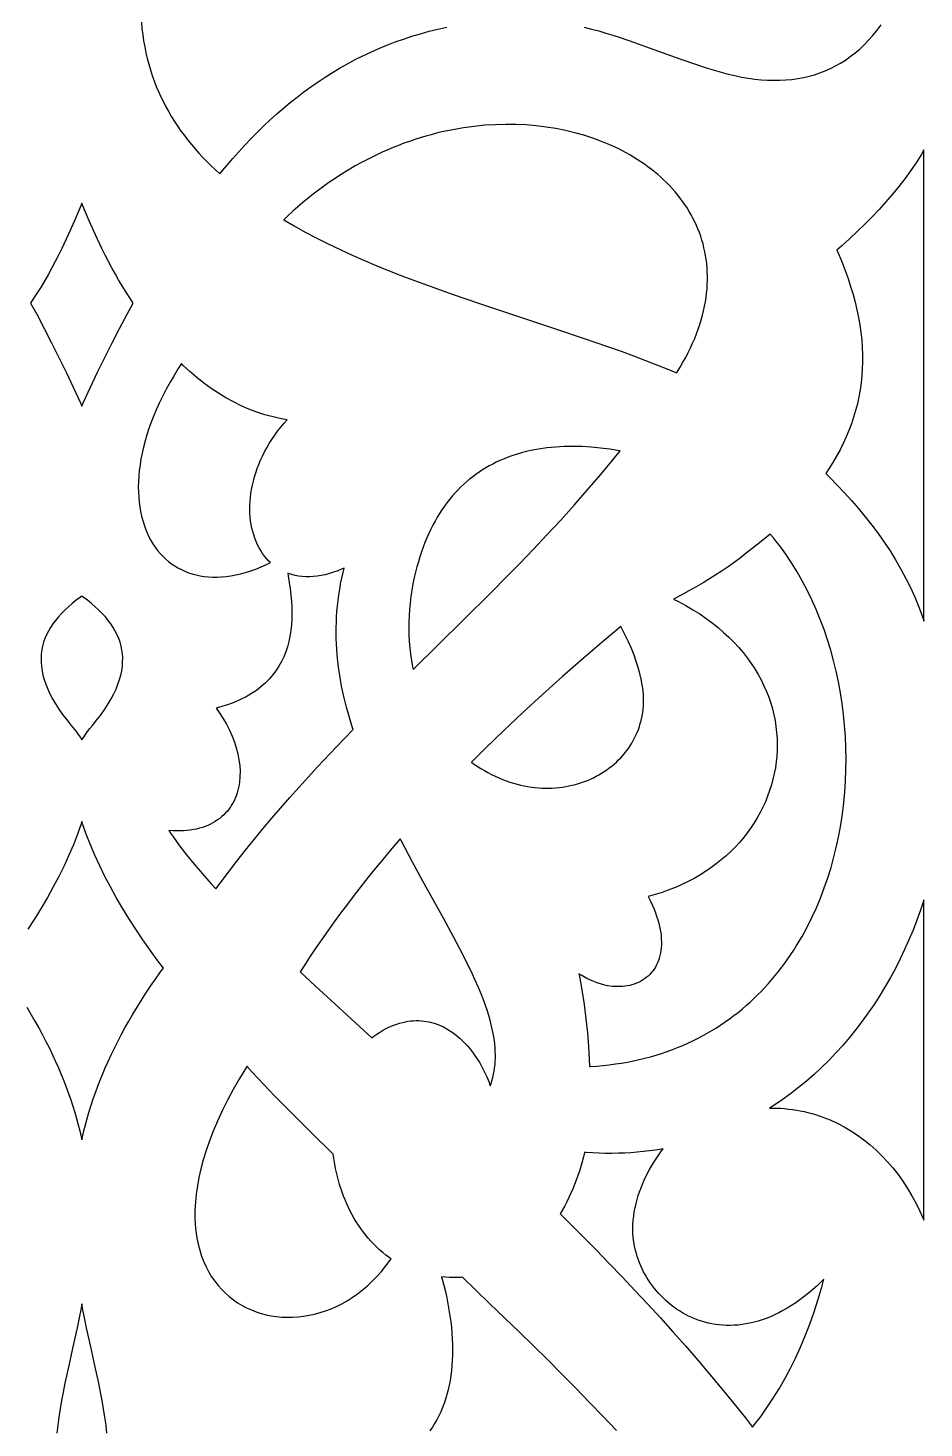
# Model space of a CAD drawing. Extents: x -340 to 340, y -265 to 265.
# Drawn here: x 258.09 to 289.8, y 35.36 to 84.92 of the extents above; entities that cross this region are included whole.
import ezdxf

# ---------------------------------------------------------------- set-up
doc = ezdxf.new("R2010")
doc.units = 0
doc.layers.add('LAYER_1', color=18, linetype='CONTINUOUS')

msp = doc.modelspace()

# ---------------------------------------------------------------- linework, layer by layer
at = {"layer": 'LAYER_1'}
for points in [[(262.106, 85.129), (262.127, 84.905), (262.154, 84.685), (262.186, 84.468), (262.223, 84.255), (262.267, 84.045), (262.315, 83.839), (262.368, 83.636), (262.427, 83.436), (262.491, 83.24), (262.56, 83.046), (262.633, 82.856), (262.712, 82.669), (262.795, 82.485), (262.883, 82.303), (262.976, 82.125), (263.073, 81.949), (263.175, 81.776), (263.281, 81.606), (263.392, 81.439), (263.506, 81.274), (263.626, 81.112), (263.749, 80.952), (263.876, 80.795), (264.008, 80.64), (264.143, 80.488), (264.282, 80.338), (264.426, 80.19), (264.572, 80.045), (264.723, 79.902), (264.877, 79.761), (264.881, 79.757), (264.917, 79.801), (265.126, 80.051), (265.338, 80.298), (265.553, 80.539), (265.77, 80.776), (265.99, 81.007), (266.213, 81.233), (266.439, 81.453), (266.668, 81.669), (266.9, 81.878), (267.135, 82.082), (267.373, 82.281), (267.614, 82.474), (267.859, 82.661), (268.107, 82.842), (268.359, 83.017), (268.614, 83.186), (268.873, 83.35), (269.136, 83.506), (269.402, 83.657), (269.672, 83.802), (269.946, 83.94), (270.224, 84.071), (270.507, 84.196), (270.793, 84.314), (271.083, 84.426), (271.378, 84.531), (271.677, 84.629), (271.981, 84.72), (272.289, 84.804), (272.601, 84.881), (272.918, 84.951)], [(277.779, 84.95), (278.035, 84.885), (278.289, 84.815), (278.541, 84.741), (278.794, 84.662), (279.046, 84.579), (279.554, 84.403), (280.073, 84.217), (281.165, 83.825), (281.751, 83.626), (282.056, 83.526), (282.37, 83.428), (282.62, 83.355), (282.865, 83.291), (283.107, 83.234), (283.346, 83.186), (283.581, 83.146), (283.812, 83.114), (284.04, 83.091), (284.265, 83.076), (284.485, 83.07), (284.702, 83.072), (284.916, 83.082), (285.125, 83.102), (285.331, 83.13), (285.534, 83.166), (285.732, 83.212), (285.927, 83.267), (286.119, 83.33), (286.307, 83.403), (286.491, 83.485), (286.672, 83.576), (286.849, 83.677), (287.023, 83.787), (287.193, 83.907), (287.36, 84.037), (287.524, 84.177), (287.684, 84.327), (287.84, 84.488), (287.993, 84.659), (288.143, 84.841), (288.289, 85.033)], [(258.049, 50.254), (258.197, 50.009), (258.339, 49.765), (258.475, 49.524), (258.606, 49.284), (258.73, 49.045), (258.849, 48.809), (258.963, 48.574), (259.07, 48.34), (259.173, 48.109), (259.271, 47.879), (259.363, 47.65), (259.45, 47.423), (259.532, 47.198), (259.61, 46.974), (259.683, 46.752), (259.751, 46.532), (259.814, 46.313), (259.873, 46.096), (259.928, 45.88), (259.979, 45.666), (260, 45.567), (260.022, 45.666), (260.072, 45.88), (260.127, 46.096), (260.186, 46.313), (260.249, 46.532), (260.318, 46.752), (260.39, 46.974), (260.468, 47.198), (260.55, 47.423), (260.637, 47.65), (260.729, 47.879), (260.827, 48.109), (260.929, 48.34), (261.037, 48.574), (261.151, 48.809), (261.27, 49.045), (261.394, 49.284), (261.525, 49.524), (261.661, 49.765), (261.803, 50.009), (261.951, 50.254), (262.105, 50.501), (262.265, 50.749), (262.432, 50.999), (262.605, 51.251), (262.785, 51.505), (262.883, 51.64), (262.692, 51.896), (262.421, 52.271), (262.159, 52.645), (261.908, 53.02), (261.667, 53.394), (261.436, 53.768), (261.217, 54.141), (261.01, 54.515), (260.814, 54.888), (260.631, 55.261), (260.46, 55.635), (260.302, 56.007), (260.157, 56.38), (260.026, 56.753), (260, 56.835), (259.974, 56.753), (259.843, 56.38), (259.698, 56.007), (259.54, 55.634), (259.369, 55.261), (259.186, 54.888), (258.99, 54.514), (258.783, 54.141), (258.563, 53.767), (258.333, 53.393), (258.092, 53.019)], [(278.915, 35.267), (278.445, 35.768), (277.967, 36.268), (277.481, 36.769), (276.988, 37.269), (276.488, 37.768), (275.983, 38.267), (275.474, 38.765), (274.442, 39.761), (273.464, 40.695), (273.419, 40.692), (273.283, 40.688), (273.144, 40.688), (273.004, 40.693), (272.863, 40.702), (272.732, 40.714), (272.811, 40.419), (272.864, 40.194), (272.911, 39.973), (272.954, 39.756), (272.991, 39.541), (273.024, 39.329), (273.052, 39.121), (273.075, 38.916), (273.093, 38.713), (273.106, 38.514), (273.113, 38.319), (273.117, 38.126), (273.115, 37.937), (273.108, 37.751), (273.096, 37.568), (273.079, 37.389), (273.057, 37.213), (273.03, 37.041), (272.998, 36.872), (272.962, 36.706), (272.92, 36.545), (272.873, 36.386), (272.821, 36.232), (272.764, 36.081), (272.701, 35.934), (272.634, 35.791), (272.562, 35.652), (272.484, 35.517), (272.402, 35.385), (272.314, 35.258)], [(260.882, 35.173), (260.854, 35.455), (260.816, 35.742), (260.771, 36.034), (260.719, 36.332), (260.661, 36.634), (260.598, 36.942), (260.46, 37.575), (260.314, 38.23), (260.167, 38.907), (260.095, 39.255), (260.027, 39.608), (260, 39.757), (259.973, 39.608), (259.905, 39.255), (259.833, 38.907), (259.686, 38.23), (259.54, 37.575), (259.402, 36.942), (259.339, 36.634), (259.281, 36.332), (259.229, 36.034), (259.184, 35.742), (259.147, 35.455), (259.118, 35.173)]]:
    msp.add_lwpolyline(points, dxfattribs=at)
for points in [[(279.518, 73.315), (279.949, 73.152), (280.373, 72.985), (280.791, 72.815), (281.045, 72.708), (281.067, 72.742), (281.173, 72.915), (281.272, 73.088), (281.367, 73.259), (281.455, 73.43), (281.537, 73.599), (281.614, 73.767), (281.686, 73.934), (281.752, 74.1), (281.812, 74.265), (281.867, 74.429), (281.917, 74.591), (281.961, 74.752), (282, 74.912), (282.035, 75.071), (282.064, 75.228), (282.088, 75.384), (282.107, 75.538), (282.122, 75.691), (282.132, 75.843), (282.137, 75.993), (282.137, 76.142), (282.133, 76.289), (282.124, 76.435), (282.111, 76.579), (282.093, 76.722), (282.071, 76.863), (282.045, 77.003), (282.015, 77.141), (281.98, 77.277), (281.941, 77.412), (281.898, 77.546), (281.852, 77.677), (281.801, 77.807), (281.746, 77.935), (281.687, 78.062), (281.625, 78.186), (281.559, 78.309), (281.489, 78.43), (281.416, 78.55), (281.338, 78.667), (281.258, 78.783), (281.174, 78.896), (281.086, 79.008), (280.995, 79.118), (280.9, 79.226), (280.803, 79.331), (280.702, 79.435), (280.598, 79.537), (280.49, 79.636), (280.38, 79.733), (280.266, 79.828), (280.15, 79.921), (280.03, 80.012), (279.908, 80.1), (279.783, 80.186), (279.655, 80.269), (279.524, 80.351), (279.391, 80.429), (279.256, 80.505), (278.976, 80.65), (278.687, 80.785), (278.389, 80.909), (278.082, 81.022), (277.767, 81.124), (277.444, 81.215), (277.113, 81.294), (276.776, 81.361), (276.432, 81.416), (276.082, 81.458), (275.727, 81.488), (275.366, 81.505), (275.002, 81.509), (274.633, 81.499), (274.26, 81.476), (273.883, 81.438), (273.696, 81.415), (273.506, 81.387), (273.316, 81.356), (273.125, 81.321), (272.934, 81.283), (272.743, 81.241), (272.551, 81.195), (272.36, 81.145), (272.167, 81.092), (271.975, 81.034), (271.783, 80.973), (271.59, 80.908), (271.398, 80.839), (271.206, 80.767), (271.014, 80.69), (270.822, 80.609), (270.63, 80.524), (270.439, 80.435), (270.248, 80.342), (270.057, 80.245), (269.867, 80.143), (269.677, 80.038), (269.488, 79.928), (269.3, 79.814), (269.113, 79.695), (268.926, 79.573), (268.74, 79.446), (268.555, 79.314), (268.371, 79.178), (268.187, 79.038), (268.005, 78.893), (267.824, 78.744), (267.645, 78.59), (267.466, 78.431), (267.289, 78.268), (267.148, 78.134), (267.51, 77.92), (267.905, 77.699), (268.309, 77.485), (268.721, 77.278), (269.139, 77.077), (269.564, 76.881), (269.996, 76.692), (270.433, 76.507), (270.875, 76.327), (271.321, 76.151), (271.772, 75.98), (272.226, 75.812), (272.682, 75.647), (273.141, 75.485), (274.065, 75.169), (274.991, 74.86), (275.916, 74.555), (276.836, 74.251), (277.745, 73.945), (278.641, 73.634), (279.082, 73.476)], [(289.8, 80.603), (289.701, 80.435), (289.519, 80.148), (289.326, 79.865), (289.122, 79.585), (288.909, 79.309), (288.687, 79.036), (288.455, 78.766), (288.214, 78.5), (287.964, 78.236), (287.707, 77.975), (287.441, 77.718), (287.168, 77.462), (286.887, 77.21), (286.713, 77.057), (286.781, 76.904), (286.9, 76.616), (287.011, 76.331), (287.112, 76.048), (287.205, 75.769), (287.288, 75.491), (287.362, 75.217), (287.426, 74.945), (287.482, 74.675), (287.529, 74.408), (287.566, 74.143), (287.595, 73.88), (287.614, 73.62), (287.624, 73.362), (287.626, 73.107), (287.618, 72.853), (287.601, 72.602), (287.575, 72.354), (287.54, 72.107), (287.496, 71.863), (287.443, 71.621), (287.382, 71.381), (287.311, 71.143), (287.232, 70.908), (287.144, 70.674), (287.047, 70.443), (286.942, 70.214), (286.828, 69.987), (286.705, 69.762), (286.574, 69.539), (286.434, 69.318), (286.323, 69.154), (286.468, 69.01), (286.729, 68.742), (286.985, 68.47), (287.236, 68.192), (287.481, 67.909), (287.72, 67.62), (287.952, 67.326), (288.176, 67.026), (288.392, 66.72), (288.599, 66.408), (288.797, 66.089), (288.985, 65.765), (289.163, 65.433), (289.329, 65.095), (289.484, 64.751), (289.627, 64.4), (289.712, 64.171), (289.793, 63.942), (289.8, 63.924)], [(260.813, 73.256), (261.071, 73.772), (261.333, 74.283), (261.6, 74.786), (261.814, 75.178), (261.717, 75.329), (261.579, 75.545), (261.444, 75.763), (261.313, 75.982), (261.186, 76.203), (261.062, 76.426), (260.942, 76.652), (260.824, 76.881), (260.708, 77.115), (260.482, 77.594), (260.26, 78.097), (260.038, 78.627), (260, 78.723), (259.962, 78.627), (259.74, 78.097), (259.518, 77.594), (259.292, 77.115), (259.176, 76.881), (259.058, 76.652), (258.938, 76.426), (258.814, 76.203), (258.687, 75.982), (258.556, 75.763), (258.421, 75.545), (258.282, 75.329), (258.186, 75.178), (258.401, 74.787), (258.668, 74.283), (258.93, 73.772), (259.188, 73.256), (259.442, 72.733), (259.692, 72.204), (259.939, 71.67), (260, 71.535), (260.061, 71.67), (260.308, 72.204), (260.559, 72.733)], [(262.596, 66.541), (262.68, 66.429), (262.769, 66.322), (262.863, 66.222), (262.962, 66.127), (263.065, 66.039), (263.172, 65.956), (263.284, 65.88), (263.4, 65.81), (263.52, 65.746), (263.645, 65.689), (263.773, 65.639), (263.906, 65.595), (264.043, 65.558), (264.184, 65.528), (264.328, 65.505), (264.477, 65.489), (264.629, 65.481), (264.786, 65.481), (264.945, 65.488), (265.109, 65.503), (265.275, 65.526), (265.445, 65.557), (265.619, 65.597), (265.795, 65.645), (265.975, 65.702), (266.157, 65.768), (266.342, 65.843), (266.53, 65.927), (266.674, 65.998), (266.621, 66.049), (266.541, 66.134), (266.466, 66.225), (266.396, 66.32), (266.331, 66.419), (266.271, 66.523), (266.216, 66.63), (266.166, 66.742), (266.121, 66.856), (266.081, 66.975), (266.046, 67.096), (266.016, 67.22), (265.991, 67.347), (265.972, 67.477), (265.958, 67.609), (265.949, 67.743), (265.945, 67.88), (265.946, 68.018), (265.953, 68.158), (265.966, 68.3), (265.983, 68.443), (266.006, 68.588), (266.035, 68.733), (266.069, 68.88), (266.109, 69.027), (266.154, 69.175), (266.205, 69.323), (266.262, 69.471), (266.324, 69.62), (266.392, 69.768), (266.467, 69.916), (266.547, 70.064), (266.633, 70.211), (266.725, 70.357), (266.823, 70.503), (266.928, 70.647), (267.038, 70.79), (267.155, 70.931), (267.262, 71.053), (267.211, 71.061), (267.062, 71.087), (266.914, 71.118), (266.767, 71.151), (266.621, 71.189), (266.477, 71.23), (266.334, 71.274), (266.19, 71.323), (265.91, 71.428), (265.634, 71.548), (265.362, 71.682), (265.095, 71.829), (264.832, 71.989), (264.574, 72.162), (264.32, 72.347), (264.071, 72.545), (263.826, 72.756), (263.585, 72.979), (263.524, 73.04), (263.413, 72.869), (263.262, 72.623), (263.12, 72.38), (262.987, 72.139), (262.863, 71.9), (262.748, 71.664), (262.642, 71.43), (262.544, 71.199), (262.455, 70.971), (262.374, 70.745), (262.302, 70.523), (262.237, 70.303), (262.181, 70.087), (262.132, 69.875), (262.092, 69.666), (262.058, 69.461), (262.032, 69.26), (262.014, 69.062), (262.002, 68.869), (261.998, 68.68), (262.001, 68.495), (262.01, 68.315), (262.026, 68.139), (262.048, 67.968), (262.077, 67.802), (262.112, 67.641), (262.153, 67.485), (262.2, 67.334), (262.252, 67.188), (262.31, 67.048), (262.374, 66.913), (262.443, 66.783), (262.517, 66.659)], [(276.466, 66.986), (276.945, 67.503), (277.418, 68.027), (277.886, 68.558), (278.348, 69.098), (278.803, 69.648), (279.045, 69.951), (279.026, 69.954), (278.688, 70.009), (278.355, 70.051), (278.026, 70.083), (277.702, 70.102), (277.383, 70.109), (277.069, 70.104), (276.761, 70.087), (276.459, 70.057), (276.162, 70.014), (276.018, 69.988), (275.874, 69.959), (275.732, 69.926), (275.592, 69.891), (275.454, 69.852), (275.317, 69.809), (275.182, 69.763), (275.05, 69.714), (274.919, 69.662), (274.79, 69.606), (274.663, 69.547), (274.538, 69.484), (274.415, 69.418), (274.294, 69.348), (274.175, 69.275), (274.058, 69.199), (273.943, 69.118), (273.831, 69.035), (273.72, 68.947), (273.612, 68.856), (273.506, 68.761), (273.403, 68.663), (273.301, 68.56), (273.202, 68.454), (273.105, 68.344), (273.011, 68.23), (272.919, 68.112), (272.83, 67.99), (272.743, 67.865), (272.658, 67.735), (272.576, 67.601), (272.497, 67.463), (272.421, 67.321), (272.347, 67.174), (272.275, 67.024), (272.207, 66.869), (272.141, 66.71), (272.078, 66.546), (272.019, 66.378), (271.962, 66.206), (271.908, 66.029), (271.857, 65.848), (271.809, 65.663), (271.764, 65.473), (271.717, 65.247), (271.676, 65.02), (271.642, 64.792), (271.614, 64.564), (271.592, 64.335), (271.577, 64.107), (271.569, 63.878), (271.568, 63.651), (271.573, 63.424), (271.585, 63.198), (271.604, 62.973), (271.629, 62.749), (271.662, 62.528), (271.701, 62.308), (271.721, 62.216), (273.501, 63.967), (274.504, 64.964), (275.001, 65.464), (275.493, 65.967), (275.982, 66.474)], [(286.398, 54.84), (286.511, 55.206), (286.614, 55.578), (286.705, 55.953), (286.786, 56.333), (286.855, 56.715), (286.914, 57.1), (286.961, 57.488), (286.998, 57.877), (287.024, 58.268), (287.039, 58.66), (287.043, 59.052), (287.037, 59.444), (287.02, 59.836), (286.992, 60.227), (286.953, 60.616), (286.904, 61.004), (286.844, 61.389), (286.773, 61.772), (286.692, 62.151), (286.601, 62.527), (286.498, 62.899), (286.386, 63.266), (286.263, 63.628), (286.13, 63.985), (285.986, 64.335), (285.832, 64.679), (285.668, 65.017), (285.493, 65.347), (285.309, 65.67), (285.114, 65.984), (284.909, 66.289), (284.694, 66.587), (284.583, 66.731), (284.47, 66.873), (284.361, 67.005), (283.982, 66.696), (283.512, 66.325), (283.292, 66.157), (283.077, 65.999), (282.865, 65.848), (282.653, 65.703), (282.437, 65.562), (282.215, 65.422), (281.984, 65.283), (281.74, 65.141), (281.481, 64.996), (281.203, 64.845), (280.937, 64.706), (281.118, 64.615), (281.376, 64.474), (281.624, 64.329), (281.862, 64.178), (282.09, 64.022), (282.307, 63.861), (282.514, 63.696), (282.711, 63.526), (282.898, 63.352), (283.075, 63.175), (283.242, 62.993), (283.399, 62.809), (283.546, 62.62), (283.684, 62.429), (283.811, 62.235), (283.929, 62.039), (284.037, 61.84), (284.136, 61.639), (284.225, 61.436), (284.304, 61.231), (284.375, 61.025), (284.435, 60.818), (284.487, 60.61), (284.529, 60.401), (284.562, 60.192), (284.585, 59.982), (284.6, 59.773), (284.606, 59.563), (284.603, 59.354), (284.591, 59.146), (284.57, 58.939), (284.541, 58.733), (284.503, 58.528), (284.456, 58.324), (284.402, 58.123), (284.338, 57.924), (284.267, 57.726), (284.187, 57.532), (284.1, 57.34), (284.004, 57.151), (283.9, 56.965), (283.789, 56.782), (283.67, 56.603), (283.543, 56.428), (283.408, 56.257), (283.266, 56.09), (283.117, 55.928), (282.96, 55.77), (282.796, 55.617), (282.625, 55.47), (282.446, 55.327), (282.261, 55.191), (282.069, 55.059), (281.869, 54.934), (281.663, 54.815), (281.451, 54.703), (281.232, 54.597), (281.006, 54.498), (280.774, 54.406), (280.535, 54.321), (280.291, 54.244), (280.039, 54.174), (280.064, 54.128), (280.13, 53.992), (280.191, 53.859), (280.246, 53.728), (280.295, 53.601), (280.339, 53.475), (280.378, 53.353), (280.412, 53.233), (280.44, 53.115), (280.464, 53), (280.482, 52.888), (280.496, 52.778), (280.504, 52.671), (280.508, 52.567), (280.507, 52.465), (280.502, 52.366), (280.491, 52.27), (280.477, 52.176), (280.457, 52.085), (280.433, 51.998), (280.405, 51.913), (280.373, 51.832), (280.336, 51.753), (280.295, 51.679), (280.25, 51.607), (280.202, 51.539), (280.149, 51.475), (280.094, 51.415), (280.035, 51.358), (279.972, 51.305), (279.907, 51.257), (279.839, 51.212), (279.769, 51.171), (279.696, 51.135), (279.621, 51.102), (279.544, 51.073), (279.465, 51.049), (279.385, 51.028), (279.302, 51.012), (279.219, 50.999), (279.134, 50.99), (279.048, 50.985), (278.958, 50.984), (278.783, 50.994), (278.603, 51.019), (278.421, 51.06), (278.238, 51.115), (278.054, 51.187), (277.87, 51.273), (277.688, 51.375), (277.591, 51.438), (277.597, 51.409), (277.691, 50.872), (277.77, 50.35), (277.836, 49.842), (277.888, 49.348), (277.927, 48.869), (277.954, 48.404), (277.961, 48.159), (277.991, 48.16), (278.218, 48.175), (278.442, 48.195), (278.663, 48.219), (278.881, 48.247), (279.096, 48.279), (279.308, 48.316), (279.517, 48.357), (279.723, 48.402), (279.925, 48.451), (280.125, 48.504), (280.322, 48.561), (280.516, 48.621), (280.707, 48.686), (280.895, 48.754), (281.08, 48.826), (281.262, 48.902), (281.441, 48.981), (281.617, 49.064), (281.79, 49.15), (281.961, 49.24), (282.128, 49.333), (282.293, 49.429), (282.454, 49.529), (282.613, 49.631), (282.769, 49.737), (282.922, 49.846), (283.072, 49.959), (283.22, 50.074), (283.364, 50.192), (283.506, 50.313), (283.645, 50.436), (283.781, 50.563), (283.914, 50.692), (284.045, 50.824), (284.172, 50.959), (284.297, 51.096), (284.419, 51.236), (284.538, 51.378), (284.655, 51.523), (284.768, 51.67), (284.879, 51.819), (284.987, 51.971), (285.092, 52.124), (285.195, 52.28), (285.294, 52.438), (285.485, 52.76), (285.665, 53.09), (285.834, 53.427), (285.991, 53.771), (286.138, 54.122), (286.273, 54.478)], [(267.284, 65.618), (267.302, 65.526), (267.341, 65.296), (267.374, 65.071), (267.4, 64.848), (267.418, 64.629), (267.429, 64.414), (267.433, 64.202), (267.428, 63.994), (267.415, 63.79), (267.394, 63.59), (267.363, 63.395), (267.323, 63.204), (267.273, 63.018), (267.213, 62.836), (267.142, 62.66), (267.061, 62.489), (266.969, 62.324), (266.866, 62.165), (266.751, 62.012), (266.624, 61.867), (266.486, 61.728), (266.336, 61.597), (266.175, 61.473), (266.001, 61.357), (265.815, 61.249), (265.618, 61.148), (265.408, 61.056), (265.185, 60.972), (264.95, 60.896), (264.75, 60.841), (264.859, 60.689), (264.993, 60.483), (265.114, 60.274), (265.221, 60.065), (265.316, 59.854), (265.397, 59.643), (265.464, 59.433), (265.518, 59.224), (265.558, 59.017), (265.584, 58.812), (265.596, 58.611), (265.594, 58.413), (265.577, 58.222), (265.563, 58.125), (265.545, 58.032), (265.523, 57.94), (265.497, 57.85), (265.468, 57.761), (265.434, 57.675), (265.397, 57.59), (265.355, 57.508), (265.31, 57.428), (265.261, 57.35), (265.207, 57.275), (265.15, 57.202), (265.088, 57.132), (265.023, 57.066), (264.953, 57.002), (264.88, 56.942), (264.803, 56.885), (264.722, 56.832), (264.638, 56.782), (264.55, 56.736), (264.458, 56.694), (264.362, 56.656), (264.263, 56.621), (264.161, 56.591), (264.055, 56.564), (263.946, 56.542), (263.833, 56.524), (263.717, 56.51), (263.597, 56.501), (263.475, 56.496), (263.348, 56.495), (263.218, 56.499), (263.083, 56.507), (263.137, 56.423), (263.238, 56.274), (263.459, 55.966), (263.704, 55.648), (263.973, 55.318), (264.264, 54.978), (264.577, 54.628), (264.746, 54.445), (264.892, 54.646), (265.187, 55.04), (265.486, 55.429), (265.789, 55.815), (266.097, 56.196), (266.408, 56.573), (266.722, 56.946), (267.04, 57.315), (267.361, 57.682), (267.686, 58.045), (268.012, 58.405), (268.342, 58.763), (269.007, 59.469), (269.598, 60.082), (269.58, 60.141), (269.466, 60.511), (269.363, 60.883), (269.271, 61.255), (269.192, 61.627), (269.126, 61.999), (269.072, 62.373), (269.033, 62.746), (269.019, 62.935), (269.009, 63.124), (269.002, 63.313), (268.999, 63.503), (269, 63.693), (269.005, 63.884), (269.014, 64.075), (269.028, 64.268), (269.045, 64.461), (269.067, 64.655), (269.092, 64.85), (269.123, 65.046), (269.158, 65.243), (269.197, 65.441), (269.241, 65.64), (269.28, 65.801), (269.215, 65.771), (269.061, 65.708), (268.909, 65.653), (268.76, 65.606), (268.613, 65.567), (268.47, 65.536), (268.328, 65.514), (268.19, 65.499), (268.055, 65.492), (267.922, 65.493), (267.793, 65.501), (267.667, 65.517), (267.544, 65.54), (267.425, 65.571), (267.31, 65.608)], [(261.418, 62.902), (261.39, 63.04), (261.352, 63.175), (261.305, 63.308), (261.249, 63.44), (261.184, 63.569), (261.11, 63.697), (261.026, 63.824), (260.934, 63.948), (260.832, 64.071), (260.722, 64.192), (260.604, 64.312), (260.476, 64.43), (260.341, 64.547), (260.198, 64.662), (260.047, 64.775), (260, 64.807), (259.954, 64.775), (259.802, 64.662), (259.659, 64.547), (259.524, 64.43), (259.397, 64.312), (259.278, 64.192), (259.168, 64.071), (259.066, 63.948), (258.974, 63.823), (258.89, 63.697), (258.816, 63.569), (258.75, 63.44), (258.694, 63.308), (258.647, 63.175), (258.61, 63.04), (258.582, 62.902), (258.563, 62.762), (258.555, 62.619), (258.556, 62.473), (258.568, 62.323), (258.59, 62.17), (258.623, 62.014), (258.667, 61.853), (258.723, 61.689), (258.791, 61.521), (258.871, 61.348), (258.964, 61.172), (259.069, 60.992), (259.188, 60.807), (259.319, 60.619), (259.465, 60.426), (259.627, 60.226), (259.795, 60.016), (259.873, 59.908), (259.946, 59.802), (260, 59.717), (260.054, 59.802), (260.127, 59.908), (260.204, 60.014), (260.287, 60.122), (260.374, 60.227), (260.535, 60.426), (260.68, 60.619), (260.812, 60.807), (260.931, 60.992), (261.036, 61.172), (261.128, 61.348), (261.209, 61.521), (261.276, 61.689), (261.332, 61.853), (261.377, 62.014), (261.41, 62.17), (261.432, 62.323), (261.443, 62.473), (261.445, 62.619), (261.436, 62.762)], [(274.27, 59.411), (273.788, 58.928), (273.859, 58.876), (273.986, 58.791), (274.114, 58.709), (274.242, 58.633), (274.37, 58.562), (274.498, 58.495), (274.627, 58.432), (274.756, 58.375), (274.885, 58.321), (275.013, 58.273), (275.142, 58.228), (275.27, 58.188), (275.398, 58.152), (275.526, 58.12), (275.653, 58.093), (275.78, 58.07), (275.907, 58.05), (276.032, 58.035), (276.157, 58.023), (276.281, 58.016), (276.405, 58.012), (276.527, 58.012), (276.648, 58.016), (276.769, 58.023), (276.888, 58.035), (277.006, 58.049), (277.122, 58.067), (277.237, 58.089), (277.351, 58.114), (277.463, 58.142), (277.574, 58.174), (277.683, 58.209), (277.79, 58.247), (277.896, 58.288), (277.999, 58.333), (278.101, 58.38), (278.2, 58.431), (278.298, 58.484), (278.393, 58.54), (278.486, 58.599), (278.577, 58.661), (278.665, 58.725), (278.751, 58.793), (278.834, 58.862), (278.914, 58.935), (278.992, 59.01), (279.067, 59.087), (279.14, 59.167), (279.209, 59.249), (279.275, 59.333), (279.339, 59.42), (279.399, 59.509), (279.456, 59.6), (279.51, 59.693), (279.561, 59.789), (279.608, 59.886), (279.651, 59.986), (279.692, 60.087), (279.728, 60.19), (279.761, 60.295), (279.79, 60.402), (279.816, 60.511), (279.837, 60.62), (279.86, 60.782), (279.874, 60.949), (279.878, 61.121), (279.872, 61.299), (279.857, 61.483), (279.831, 61.673), (279.795, 61.87), (279.748, 62.073), (279.69, 62.283), (279.62, 62.5), (279.539, 62.723), (279.447, 62.952), (279.342, 63.189), (279.225, 63.432), (279.096, 63.683), (279.07, 63.73), (278.488, 63.244), (277.739, 62.605), (277.01, 61.968), (276.299, 61.33), (275.606, 60.692), (274.93, 60.053)], [(273.979, 48.443), (274.077, 48.286), (274.168, 48.124), (274.252, 47.959), (274.329, 47.791), (274.398, 47.621), (274.453, 47.472), (274.478, 47.545), (274.513, 47.656), (274.543, 47.769), (274.569, 47.883), (274.59, 47.997), (274.607, 48.113), (274.62, 48.229), (274.628, 48.347), (274.633, 48.465), (274.633, 48.585), (274.629, 48.706), (274.622, 48.828), (274.611, 48.952), (274.596, 49.075), (274.555, 49.329), (274.499, 49.587), (274.431, 49.849), (274.349, 50.117), (274.255, 50.39), (274.15, 50.667), (274.034, 50.949), (273.908, 51.236), (273.772, 51.528), (273.628, 51.825), (273.476, 52.127), (273.15, 52.745), (272.803, 53.383), (272.063, 54.72), (271.683, 55.419), (271.306, 56.138), (271.265, 56.215), (271.183, 56.121), (270.914, 55.805), (270.649, 55.489), (270.389, 55.173), (270.133, 54.857), (269.882, 54.541), (269.636, 54.224), (269.395, 53.907), (269.158, 53.591), (268.926, 53.274), (268.698, 52.956), (268.476, 52.639), (268.258, 52.322), (268.045, 52.004), (267.837, 51.686), (267.723, 51.507), (268.262, 51.006), (268.947, 50.375), (270.261, 49.174), (270.331, 49.227), (270.434, 49.3), (270.537, 49.367), (270.64, 49.429), (270.742, 49.486), (270.843, 49.537), (270.944, 49.584), (271.045, 49.625), (271.145, 49.661), (271.245, 49.693), (271.344, 49.72), (271.443, 49.742), (271.54, 49.759), (271.637, 49.771), (271.733, 49.779), (271.828, 49.783), (271.923, 49.782), (272.016, 49.777), (272.108, 49.768), (272.199, 49.754), (272.288, 49.737), (272.377, 49.715), (272.465, 49.69), (272.633, 49.63), (272.796, 49.556), (272.954, 49.469), (273.105, 49.372), (273.249, 49.264), (273.388, 49.146), (273.519, 49.019), (273.644, 48.885), (273.762, 48.744), (273.874, 48.596)], [(289.8, 42.713), (289.8, 54.059), (289.797, 54.049), (289.677, 53.692), (289.548, 53.338), (289.412, 52.988), (289.267, 52.642), (289.115, 52.301), (288.954, 51.964), (288.786, 51.632), (288.61, 51.305), (288.426, 50.984), (288.235, 50.668), (288.036, 50.358), (287.829, 50.054), (287.615, 49.757), (287.394, 49.466), (287.165, 49.182), (286.929, 48.906), (286.686, 48.636), (286.435, 48.375), (286.178, 48.121), (285.913, 47.876), (285.642, 47.639), (285.363, 47.411), (285.078, 47.192), (284.786, 46.982), (284.487, 46.781), (284.332, 46.684), (284.442, 46.685), (284.585, 46.683), (284.727, 46.677), (284.868, 46.667), (285.008, 46.653), (285.147, 46.636), (285.286, 46.615), (285.423, 46.59), (285.559, 46.562), (285.694, 46.53), (285.828, 46.494), (285.961, 46.455), (286.092, 46.413), (286.224, 46.366), (286.479, 46.265), (286.73, 46.15), (286.976, 46.021), (287.215, 45.88), (287.448, 45.727), (287.675, 45.562), (287.895, 45.385), (288.107, 45.196), (288.312, 44.997), (288.51, 44.786), (288.7, 44.565), (288.881, 44.334), (289.054, 44.093), (289.219, 43.843), (289.375, 43.582), (289.521, 43.313), (289.658, 43.035), (289.786, 42.749)], [(268.977, 44.549), (268.926, 44.836), (268.897, 45.052), (268.087, 45.848), (267.246, 46.692), (266.834, 47.113), (266.429, 47.534), (266.03, 47.955), (265.835, 48.164), (265.822, 48.139), (265.575, 47.731), (265.353, 47.341), (265.15, 46.96), (264.965, 46.587), (264.798, 46.223), (264.647, 45.868), (264.514, 45.522), (264.397, 45.185), (264.297, 44.857), (264.211, 44.539), (264.141, 44.229), (264.086, 43.929), (264.045, 43.638), (264.017, 43.356), (264.003, 43.084), (264.002, 42.821), (264.013, 42.568), (264.035, 42.324), (264.07, 42.09), (264.115, 41.865), (264.171, 41.65), (264.237, 41.444), (264.313, 41.247), (264.397, 41.06), (264.491, 40.882), (264.593, 40.713), (264.703, 40.554), (264.821, 40.404), (264.947, 40.264), (265.079, 40.132), (265.217, 40.01), (265.362, 39.897), (265.513, 39.794), (265.67, 39.7), (265.831, 39.615), (265.998, 39.539), (266.169, 39.473), (266.344, 39.417), (266.522, 39.37), (266.704, 39.333), (266.889, 39.305), (267.077, 39.288), (267.267, 39.28), (267.458, 39.282), (267.651, 39.294), (267.845, 39.317), (268.04, 39.349), (268.235, 39.392), (268.429, 39.445), (268.623, 39.508), (268.816, 39.582), (269.008, 39.666), (269.197, 39.761), (269.385, 39.866), (269.57, 39.982), (269.752, 40.109), (269.931, 40.246), (270.106, 40.394), (270.277, 40.554), (270.443, 40.724), (270.604, 40.906), (270.76, 41.098), (270.91, 41.302), (270.943, 41.352), (270.876, 41.398), (270.76, 41.483), (270.647, 41.573), (270.538, 41.667), (270.432, 41.764), (270.33, 41.865), (270.231, 41.969), (270.136, 42.077), (270.044, 42.187), (269.956, 42.301), (269.871, 42.417), (269.789, 42.536), (269.711, 42.658), (269.637, 42.782), (269.566, 42.908), (269.498, 43.036), (269.434, 43.167), (269.373, 43.299), (269.316, 43.433), (269.262, 43.568), (269.211, 43.706), (269.12, 43.983), (269.042, 44.264)], [(285.76, 39.041), (285.913, 39.474), (286.058, 39.924), (286.194, 40.389), (286.256, 40.624), (286.173, 40.542), (286.02, 40.398), (285.867, 40.262), (285.715, 40.133), (285.563, 40.012), (285.411, 39.899), (285.26, 39.792), (285.109, 39.693), (284.959, 39.601), (284.809, 39.515), (284.661, 39.437), (284.512, 39.365), (284.365, 39.3), (284.218, 39.241), (284.073, 39.189), (283.928, 39.144), (283.785, 39.104), (283.642, 39.07), (283.501, 39.043), (283.361, 39.021), (283.222, 39.006), (283.085, 38.996), (282.949, 38.991), (282.815, 38.992), (282.683, 38.998), (282.552, 39.01), (282.423, 39.026), (282.296, 39.047), (282.171, 39.074), (282.048, 39.105), (281.928, 39.14), (281.809, 39.18), (281.693, 39.224), (281.579, 39.272), (281.468, 39.324), (281.359, 39.38), (281.252, 39.44), (281.148, 39.503), (281.047, 39.57), (280.949, 39.64), (280.853, 39.713), (280.76, 39.79), (280.67, 39.869), (280.582, 39.951), (280.498, 40.035), (280.417, 40.122), (280.338, 40.212), (280.263, 40.303), (280.191, 40.397), (280.122, 40.493), (280.057, 40.591), (279.995, 40.69), (279.936, 40.792), (279.88, 40.894), (279.828, 40.999), (279.78, 41.104), (279.735, 41.211), (279.693, 41.318), (279.656, 41.427), (279.622, 41.537), (279.591, 41.648), (279.557, 41.8), (279.53, 41.953), (279.512, 42.106), (279.501, 42.259), (279.497, 42.412), (279.501, 42.563), (279.511, 42.714), (279.527, 42.863), (279.549, 43.011), (279.577, 43.158), (279.61, 43.303), (279.648, 43.446), (279.69, 43.587), (279.737, 43.726), (279.788, 43.862), (279.842, 43.996), (279.899, 44.128), (279.96, 44.258), (280.089, 44.506), (280.226, 44.742), (280.368, 44.965), (280.515, 45.172), (280.569, 45.242), (280.513, 45.232), (280.3, 45.198), (280.085, 45.169), (279.869, 45.143), (279.65, 45.122), (279.43, 45.105), (279.208, 45.093), (278.985, 45.085), (278.759, 45.082), (278.532, 45.082), (278.304, 45.088), (278.073, 45.098), (277.841, 45.113), (277.783, 45.118), (277.746, 44.954), (277.702, 44.787), (277.655, 44.622), (277.605, 44.458), (277.551, 44.297), (277.495, 44.137), (277.435, 43.979), (277.371, 43.824), (277.305, 43.67), (277.235, 43.519), (277.162, 43.37), (277.085, 43.224), (277.006, 43.081), (276.923, 42.94), (277.273, 42.594), (277.736, 42.13), (278.198, 41.662), (278.658, 41.189), (279.116, 40.712), (279.572, 40.231), (280.024, 39.745), (280.473, 39.256), (280.918, 38.762), (281.358, 38.264), (281.794, 37.762), (282.224, 37.256), (282.649, 36.746), (283.067, 36.233), (283.479, 35.715), (283.728, 35.393), (283.805, 35.487), (284.033, 35.784), (284.253, 36.093), (284.467, 36.415), (284.674, 36.749), (284.874, 37.096), (285.067, 37.456), (285.252, 37.831), (285.429, 38.219), (285.598, 38.622)]]:
    msp.add_lwpolyline(points, close=True, dxfattribs=at)

doc.saveas('drawing.dxf')
